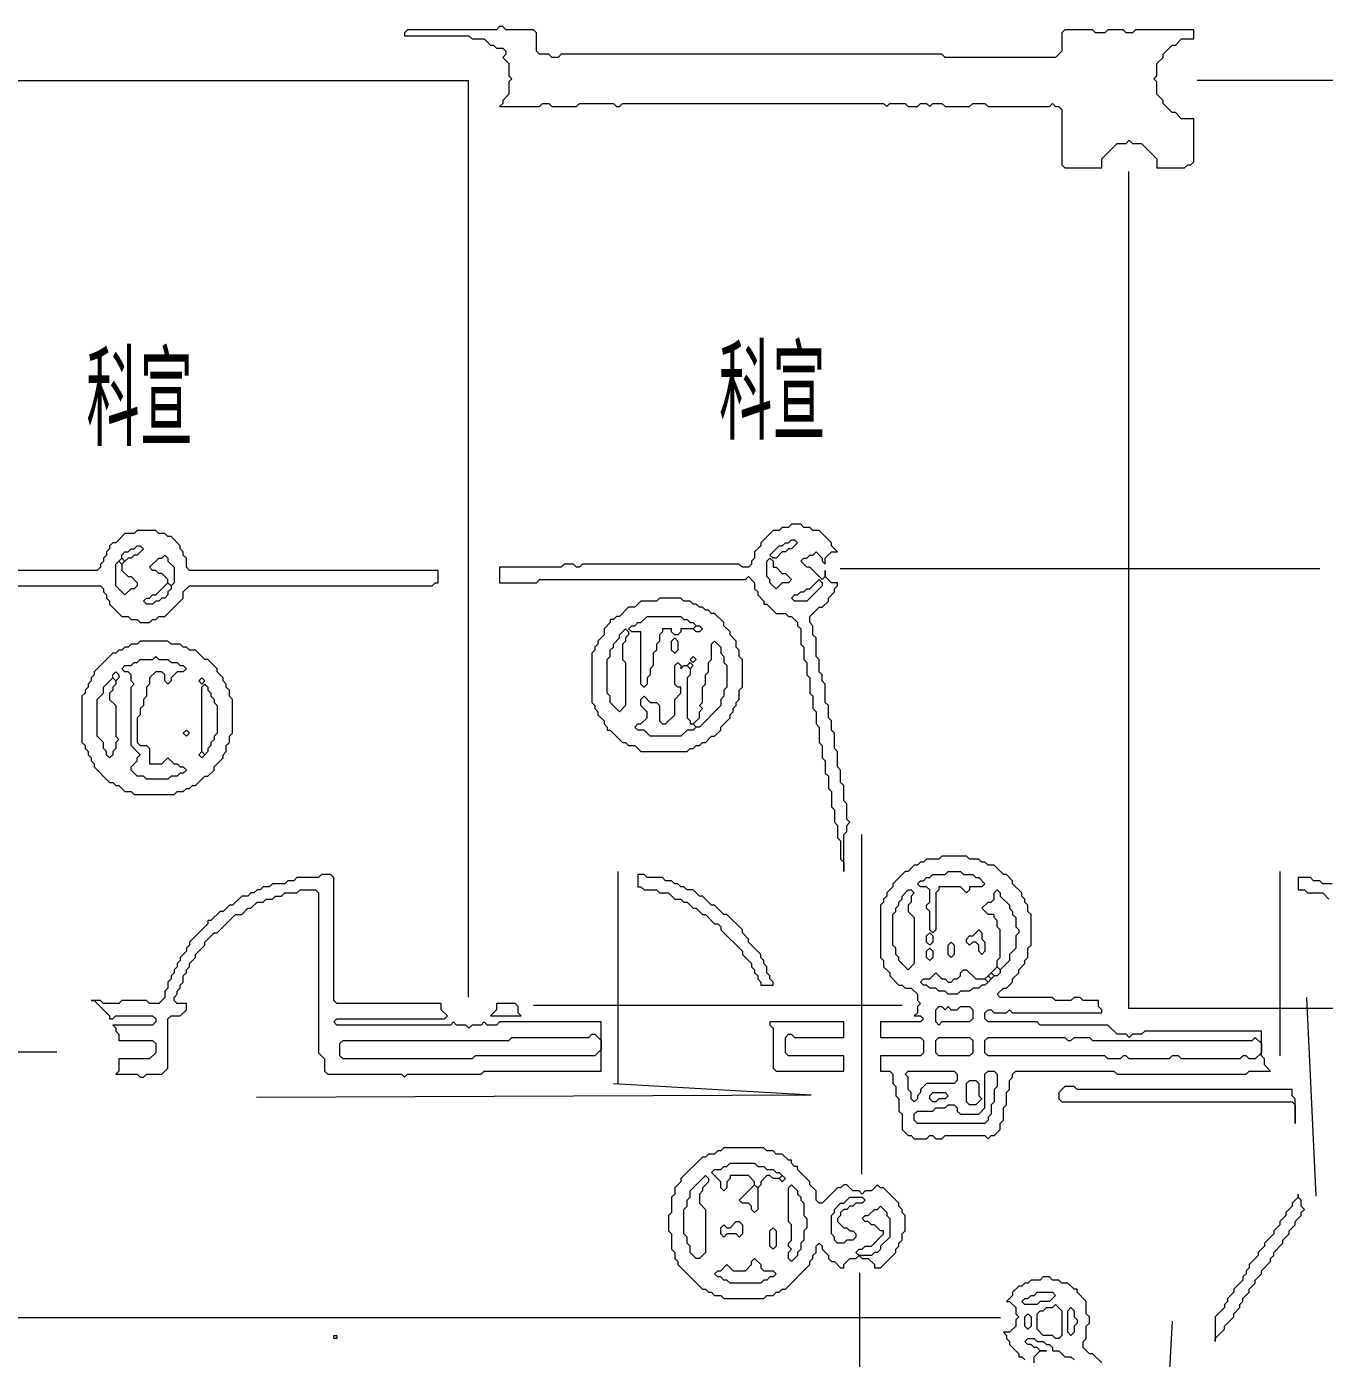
# Model space of a CAD drawing. Header units: millimetres. Extents: x 4 to 412, y 4 to 290.
# Drawn here: x 250.2 to 287.2, y 187.1 to 225.07 of the extents above; entities that cross this region are included whole.
import ezdxf

# ---------------------------------------------------------------- set-up
doc = ezdxf.new("R2010")
doc.units = ezdxf.units.MM
for name, color, linetype, lineweight in [('OCR_TEXT', 6, 'CONTINUOUS', 0), ('TRACE_STRAIGHT', 5, 'CONTINUOUS', 0), ('TRACE_TEXT_SYMBOL', 6, 'CONTINUOUS', 0)]:
    doc.layers.add(name, color=color, linetype=linetype, lineweight=lineweight)
doc.styles.add('wqy-unicode', font='wqy-unicode')

msp = doc.modelspace()

# ---------------------------------------------------------------- linework, layer by layer
at = {"layer": 'TRACE_STRAIGHT', "color": 5}
for p, q in [((246.25, 223.534), (262.789, 223.534)), ((262.789, 223.534), (262.789, 197.399)), ((283.577, 223.543), (300.301, 223.543)), ((281.617, 220.938), (281.617, 197.086)), ((273.397, 209.618), (287.069, 209.618)), ((273.998, 202.034), (273.998, 192.357)), ((267.058, 200.983), (267.058, 194.933)), ((285.93, 200.983), (285.93, 195.729)), ((264.65, 197.174), (275.159, 197.174)), ((281.617, 197.086), (291.188, 197.086)), ((286.689, 197.393), (286.952, 191.729)), ((221.344, 195.84), (251.064, 195.84)), ((266.927, 194.94), (272.569, 194.615)), ((256.756, 194.55), (272.569, 194.615)), ((273.944, 189.537), (273.944, 166.528)), ((244.707, 188.271), (277.963, 188.271)), ((281.728, 167.324), (282.867, 188.167))]:
    msp.add_line(p, q, dxfattribs=at)
at = {"layer": 'TRACE_TEXT_SYMBOL', "color": 6}
for points in [[(263.686, 225.066), (263.599, 224.978), (261.059, 224.978), (260.971, 224.891), (260.971, 224.803), (262.811, 224.803), (262.898, 224.716), (263.248, 224.716), (263.424, 224.541), (263.511, 224.541), (263.599, 224.453), (263.774, 224.453), (263.861, 224.365), (263.861, 224.278), (263.774, 224.19), (263.949, 224.015), (263.949, 223.665), (264.037, 223.577), (263.949, 223.49), (263.949, 223.139), (263.774, 222.964), (263.774, 222.877), (263.686, 222.789), (264.825, 222.789), (264.912, 222.877), (265.087, 222.877), (265.175, 222.789), (265.876, 222.789), (265.963, 222.877), (266.927, 222.877), (267.014, 222.789), (267.102, 222.789), (267.189, 222.877), (274.633, 222.877), (274.721, 222.789), (274.808, 222.877), (275.246, 222.877), (275.334, 222.789), (275.596, 222.789), (275.684, 222.877), (275.859, 222.877), (275.947, 222.789), (276.034, 222.877), (276.297, 222.877), (276.385, 222.789), (277.085, 222.789), (277.173, 222.877), (277.523, 222.877), (277.611, 222.789), (279.362, 222.789), (279.45, 222.877), (279.537, 222.789), (279.625, 222.789), (279.712, 222.701), (279.712, 221.125), (279.8, 221.038), (280.851, 221.038), (280.851, 221.3), (281.289, 221.738), (281.551, 221.738), (281.639, 221.826), (281.727, 221.738), (281.989, 221.738), (282.427, 221.3)], [(282.427, 221.3), (282.427, 221.038), (283.215, 221.038), (283.303, 221.125), (283.39, 221.125), (283.478, 221.213), (283.478, 222.439), (283.128, 222.439), (282.953, 222.614), (282.865, 222.614), (282.602, 222.877), (282.602, 222.964), (282.427, 223.139), (282.427, 223.49), (282.34, 223.577), (282.427, 223.665), (282.427, 224.015), (282.602, 224.19), (282.602, 224.278), (282.865, 224.541), (282.953, 224.541), (283.128, 224.716), (283.478, 224.716), (283.478, 224.978), (281.814, 224.978), (281.727, 224.891), (281.551, 224.891), (281.464, 224.978), (281.026, 224.978), (280.938, 224.891), (280.676, 224.891), (280.588, 224.978), (279.8, 224.978), (279.712, 224.891), (279.712, 224.365), (279.537, 224.19), (276.385, 224.19), (276.297, 224.278), (265.438, 224.278), (265.35, 224.19), (265.175, 224.19), (265.087, 224.278), (264.825, 224.278), (264.737, 224.365), (264.737, 224.891), (264.65, 224.978), (263.861, 224.978), (263.774, 225.066), (263.686, 225.066)], [(246.96, 209.127), (252.302, 209.127), (252.389, 209.04), (252.389, 208.952), (252.477, 208.865), (252.477, 208.777), (252.564, 208.69), (252.564, 208.602), (252.915, 208.252), (253.09, 208.252), (253.177, 208.164), (253.353, 208.164), (253.44, 208.077), (253.703, 208.077), (253.79, 208.164), (253.878, 208.164), (253.966, 208.252), (254.141, 208.252), (254.666, 208.777), (254.666, 208.952), (254.841, 209.127), (261.76, 209.127), (261.847, 209.215), (261.935, 209.215), (261.935, 209.565), (254.841, 209.565), (254.754, 209.653), (254.754, 209.916), (254.666, 210.003), (254.666, 210.091), (254.579, 210.178), (254.579, 210.266), (254.316, 210.529), (254.228, 210.529), (254.141, 210.616), (253.966, 210.616), (253.878, 210.704), (253.353, 210.704), (253.265, 210.616), (253.002, 210.616), (252.739, 210.354), (252.652, 210.354), (252.564, 210.266), (252.564, 210.178), (252.477, 210.091), (252.477, 210.003), (252.389, 209.916), (252.389, 209.828), (252.302, 209.74), (252.302, 209.653), (252.214, 209.565), (246.784, 209.565)], [(272.006, 210.879), (271.918, 210.791), (271.743, 210.791), (271.656, 210.704), (271.48, 210.704), (271.13, 210.354), (271.13, 210.266), (270.955, 210.091), (270.955, 209.916), (270.867, 209.828), (270.867, 209.74), (270.78, 209.653), (270.605, 209.653), (270.517, 209.74), (266.051, 209.74), (265.963, 209.653), (265.876, 209.653), (265.788, 209.74), (265.525, 209.74), (265.438, 209.653), (263.686, 209.653), (263.686, 209.215), (264.737, 209.215), (264.825, 209.303), (270.692, 209.303), (270.78, 209.39), (270.955, 209.215), (270.955, 209.04), (271.043, 208.952), (271.043, 208.865), (271.218, 208.69), (271.218, 208.602), (271.305, 208.602), (271.568, 208.339), (271.831, 208.339), (271.918, 208.252), (272.006, 208.252), (272.181, 208.077), (272.181, 207.989), (272.269, 207.901), (272.269, 207.464), (272.356, 207.376), (272.356, 207.026), (272.444, 206.938), (272.444, 206.588), (272.531, 206.5), (272.531, 206.062), (272.619, 205.975), (272.619, 205.624), (272.706, 205.537), (272.706, 205.187), (272.794, 205.099), (272.794, 204.661), (272.882, 204.574), (272.882, 204.223), (272.969, 204.136), (272.969, 203.785), (273.057, 203.698), (273.057, 203.348), (273.144, 203.26), (273.144, 202.822), (273.232, 202.735), (273.232, 202.384), (273.319, 202.297)], [(273.144, 210.266), (273.144, 210.354), (272.794, 210.704), (272.619, 210.704), (272.531, 210.791), (272.356, 210.791), (272.269, 210.879), (272.006, 210.879)], [(273.319, 202.297), (273.319, 201.946), (273.407, 201.859), (273.407, 201.333), (273.495, 201.246), (273.495, 200.983), (273.495, 202.034), (273.582, 202.122), (273.582, 202.297), (273.67, 202.384), (273.582, 202.472), (273.582, 202.91), (273.495, 202.997), (273.495, 203.435), (273.407, 203.523), (273.407, 203.873), (273.319, 203.961), (273.319, 204.398), (273.232, 204.486), (273.232, 204.924), (273.144, 205.011), (273.144, 205.274), (273.057, 205.362), (273.057, 205.712), (272.969, 205.8), (272.969, 206.325), (272.882, 206.413), (272.882, 206.588), (272.794, 206.675), (272.794, 207.026), (272.706, 207.113), (272.706, 207.639), (272.619, 207.726), (272.619, 207.989), (272.531, 208.077), (272.531, 208.252), (272.794, 208.514), (272.882, 208.514), (273.057, 208.69), (273.057, 208.777), (273.232, 208.952), (273.232, 209.04), (273.319, 209.127), (273.319, 209.215), (273.144, 209.215), (272.969, 209.39), (272.969, 209.565), (272.969, 209.39), (272.882, 209.303), (272.531, 209.653), (272.444, 209.653), (272.269, 209.828), (272.356, 209.916), (272.444, 209.916), (272.531, 210.003), (272.619, 210.003), (272.706, 210.091), (272.882, 209.916), (272.882, 209.828), (272.969, 209.74), (272.969, 209.916), (273.144, 210.091), (273.319, 210.091), (273.144, 210.266)], [(268.24, 208.777), (268.153, 208.69), (267.715, 208.69), (267.54, 208.514), (267.364, 208.514), (267.102, 208.252), (267.014, 208.252), (266.927, 208.164), (266.839, 208.164), (266.839, 208.077), (266.664, 207.901), (266.664, 207.726), (266.489, 207.551), (266.489, 207.464), (266.401, 207.376), (266.401, 207.288), (266.314, 207.201), (266.314, 205.8), (266.401, 205.712), (266.401, 205.624), (266.489, 205.537), (266.489, 205.449), (266.664, 205.274), (266.664, 205.187), (266.751, 205.099), (266.751, 205.011), (266.839, 205.011), (267.189, 204.661), (267.277, 204.661), (267.364, 204.574), (267.54, 204.574), (267.715, 204.398), (269.028, 204.398), (269.116, 204.486), (269.203, 204.486), (269.291, 204.574), (269.379, 204.574), (269.466, 204.661), (269.554, 204.661), (269.729, 204.836), (269.816, 204.836), (269.992, 205.011), (269.992, 205.099), (270.254, 205.362), (270.254, 205.449), (270.342, 205.537), (270.342, 205.624), (270.429, 205.712), (270.429, 205.8), (270.517, 205.887), (270.517, 206.15), (270.605, 206.238), (270.605, 207.026), (270.517, 207.113), (270.517, 207.288), (270.429, 207.376), (270.429, 207.551), (270.254, 207.726), (270.254, 207.814), (270.079, 207.989), (270.079, 208.077), (269.816, 208.339), (269.729, 208.339), (269.641, 208.427)], [(269.641, 208.427), (269.554, 208.427), (269.466, 208.514), (269.379, 208.514), (269.291, 208.602), (269.203, 208.602), (269.116, 208.69), (268.941, 208.69), (268.853, 208.777), (268.24, 208.777)], [(253.44, 207.551), (253.353, 207.464), (253.177, 207.464), (253.09, 207.376), (253.002, 207.376), (252.915, 207.288), (252.827, 207.288), (252.739, 207.201), (252.652, 207.201), (252.126, 206.675), (252.126, 206.588), (252.039, 206.5), (252.039, 206.413), (251.951, 206.325), (251.951, 206.238), (251.864, 206.15), (251.864, 206.062), (251.776, 205.975), (251.776, 204.661), (251.864, 204.574), (251.864, 204.486), (251.951, 204.398), (251.951, 204.311), (252.039, 204.223), (252.039, 204.136), (252.126, 204.048), (252.126, 203.961), (252.564, 203.523), (252.652, 203.523), (252.739, 203.435), (252.827, 203.435), (253.002, 203.26), (253.177, 203.26), (253.265, 203.172), (254.403, 203.172), (254.491, 203.26), (254.666, 203.26), (254.754, 203.348), (254.841, 203.348), (254.929, 203.435), (255.016, 203.435), (255.279, 203.698), (255.367, 203.698), (255.542, 203.873), (255.542, 203.961), (255.805, 204.223), (255.805, 204.311), (255.892, 204.398), (255.892, 204.574), (255.98, 204.661), (255.98, 204.836), (256.067, 204.924), (256.067, 205.887), (255.98, 205.975), (255.98, 206.15), (255.892, 206.238), (255.892, 206.325), (255.805, 206.413), (255.805, 206.5), (255.629, 206.675), (255.629, 206.763), (255.367, 207.026), (255.279, 207.026), (255.016, 207.288)], [(255.016, 207.288), (254.841, 207.288), (254.754, 207.376), (254.666, 207.376), (254.579, 207.464), (254.316, 207.464), (254.228, 207.551), (253.44, 207.551)], [(253.79, 207.026), (253.878, 207.113), (253.966, 207.026), (254.228, 207.026), (254.316, 206.938), (254.491, 206.938), (254.579, 206.851), (254.666, 206.851), (254.754, 206.763), (254.666, 206.675), (254.491, 206.675), (254.316, 206.5), (254.316, 206.413), (254.228, 206.325), (254.141, 206.413), (254.141, 206.588), (254.053, 206.675), (253.878, 206.675), (253.703, 206.5), (253.703, 206.325), (253.615, 206.238), (253.615, 205.975), (253.528, 205.887), (253.528, 205.712), (253.44, 205.624), (253.44, 205.449), (253.353, 205.362), (253.353, 204.661), (253.44, 204.574), (253.615, 204.574), (253.703, 204.486), (253.703, 204.048), (254.053, 204.048), (254.228, 204.223), (254.403, 204.048), (254.491, 204.048), (254.579, 203.961), (254.666, 203.961), (254.754, 203.873), (254.666, 203.785), (254.579, 203.785), (254.491, 203.698), (254.316, 203.698), (254.228, 203.61), (253.615, 203.61), (253.528, 203.698), (253.353, 203.698), (253.177, 203.873), (253.177, 203.961), (253.353, 204.136), (253.353, 204.223), (253.44, 204.311), (253.177, 204.574), (253.177, 206.238), (253.265, 206.325), (253.177, 206.413), (253.177, 206.588), (253.09, 206.675), (253.002, 206.675), (252.915, 206.763), (253.002, 206.851), (253.177, 206.851), (253.265, 206.938), (253.353, 206.938)], [(253.353, 206.938), (253.44, 207.026), (253.79, 207.026)], [(276.297, 201.421), (276.209, 201.333), (275.859, 201.333), (275.772, 201.246), (275.684, 201.246), (275.596, 201.158), (275.509, 201.158), (275.334, 200.983), (275.246, 200.983), (274.896, 200.633), (274.896, 200.545), (274.721, 200.37), (274.721, 200.282), (274.633, 200.195), (274.633, 200.107), (274.545, 200.02), (274.545, 198.531), (274.633, 198.443), (274.633, 198.268), (274.808, 198.093), (274.808, 198.006), (275.071, 197.743), (275.159, 197.743), (275.246, 197.655), (275.421, 197.655), (275.596, 197.48), (275.596, 197.305), (275.684, 197.217), (275.596, 197.13), (275.596, 196.955), (275.509, 196.867), (275.684, 196.867), (275.772, 196.779), (275.684, 196.692), (274.545, 196.692), (274.545, 196.254), (275.684, 196.254), (275.772, 196.166), (275.772, 195.816), (275.684, 195.729), (274.545, 195.729), (274.545, 195.291), (274.808, 195.291), (274.896, 195.203), (274.896, 194.94), (274.983, 194.853), (274.983, 194.59), (275.071, 194.503), (275.071, 194.152), (275.159, 194.065), (275.159, 193.627), (275.334, 193.452), (275.421, 193.452), (275.509, 193.364), (275.859, 193.364), (275.947, 193.452), (276.034, 193.452), (276.122, 193.364), (276.297, 193.364), (276.385, 193.452), (277.523, 193.452), (277.611, 193.364), (277.698, 193.452), (277.786, 193.452)], [(278.749, 199.845), (278.749, 200.02), (278.661, 200.107), (278.661, 200.195), (278.574, 200.282), (278.574, 200.37), (278.311, 200.633), (278.311, 200.72), (278.136, 200.895), (278.048, 200.895), (277.786, 201.158), (277.611, 201.158), (277.523, 201.246), (277.435, 201.246), (277.348, 201.333), (277.085, 201.333), (276.998, 201.421), (276.297, 201.421)], [(258.607, 200.895), (258.519, 200.808), (257.906, 200.808), (257.819, 200.72), (257.644, 200.72), (257.556, 200.633), (257.206, 200.633), (257.118, 200.545), (256.943, 200.545), (256.855, 200.458), (256.768, 200.458), (256.68, 200.37), (256.593, 200.37), (256.505, 200.282), (256.33, 200.282), (256.067, 200.02), (255.98, 200.02), (255.805, 199.845), (255.717, 199.845), (255.454, 199.582), (255.367, 199.582), (255.367, 199.494), (254.841, 198.969), (254.841, 198.881), (254.754, 198.794), (254.754, 198.706), (254.579, 198.531), (254.579, 198.443), (254.491, 198.356), (254.491, 198.268), (254.403, 198.181), (254.403, 198.093), (254.316, 198.006), (254.316, 197.918), (254.228, 197.83), (254.228, 197.655), (254.141, 197.568), (254.141, 197.393), (253.966, 197.217), (253.703, 197.217), (253.615, 197.305), (252.915, 197.305), (252.827, 197.217), (252.389, 197.217), (252.302, 197.305), (252.039, 197.305), (252.126, 197.305), (252.564, 196.867), (252.564, 196.779), (252.652, 196.779), (252.739, 196.867), (253.79, 196.867), (253.878, 196.779), (253.878, 196.692), (253.79, 196.604), (252.652, 196.604), (252.739, 196.517), (252.739, 196.429), (252.827, 196.342), (252.827, 196.166), (253.79, 196.166), (253.878, 196.079), (253.878, 195.816), (253.703, 195.641)], [(263.248, 196.692), (263.161, 196.604), (262.898, 196.604), (262.811, 196.517), (262.723, 196.604), (262.46, 196.604), (262.373, 196.692), (262.285, 196.604), (259.045, 196.604), (258.957, 196.692), (259.045, 196.779), (262.11, 196.779), (262.198, 196.867), (262.022, 197.042), (262.022, 197.217), (259.045, 197.217), (258.957, 197.305), (258.957, 200.808), (258.87, 200.895), (258.607, 200.895)], [(253.703, 195.641), (252.827, 195.641), (252.827, 195.291), (252.739, 195.203), (253.353, 195.203), (253.44, 195.116), (253.528, 195.116), (253.615, 195.203), (254.053, 195.203), (254.228, 195.378), (254.228, 196.779), (254.316, 196.867), (254.579, 196.867), (254.754, 197.042), (254.754, 197.217), (254.491, 197.217), (254.403, 197.305), (254.403, 197.393), (254.491, 197.48), (254.491, 197.568), (254.579, 197.655), (254.579, 197.743), (254.666, 197.83), (254.666, 198.006), (254.754, 198.093), (254.754, 198.181), (254.841, 198.268), (254.841, 198.356), (255.016, 198.531), (255.016, 198.619), (255.279, 198.881), (255.279, 198.969), (255.542, 199.232), (255.629, 199.232), (256.155, 199.757), (256.33, 199.757), (256.505, 199.932), (256.593, 199.932), (256.768, 200.107), (256.943, 200.107), (257.031, 200.195), (257.206, 200.195), (257.293, 200.282), (257.468, 200.282), (257.556, 200.37), (257.906, 200.37), (257.994, 200.458), (258.432, 200.458), (258.519, 200.37), (258.519, 195.816), (258.695, 195.641), (258.695, 195.291), (258.782, 195.203), (260.884, 195.203), (260.971, 195.116), (261.059, 195.203), (263.161, 195.203), (263.248, 195.291), (266.576, 195.291), (266.576, 196.692), (263.686, 196.692), (263.599, 196.604), (263.336, 196.604), (263.248, 196.692)], [(286.456, 200.808), (286.456, 200.458), (286.631, 200.458), (286.718, 200.37), (287.156, 200.37), (287.331, 200.195)], [(287.069, 200.72), (286.893, 200.72), (286.806, 200.808), (286.456, 200.808)], [(287.419, 200.633), (287.156, 200.633), (287.069, 200.72)], [(277.786, 193.452), (277.961, 193.627), (277.961, 193.802), (278.048, 193.89), (278.048, 194.24), (278.136, 194.327), (278.136, 194.678), (278.224, 194.765), (278.224, 195.028), (278.311, 195.116), (278.311, 195.203), (278.399, 195.291), (281.201, 195.291), (281.289, 195.203), (284.967, 195.203), (285.054, 195.291), (285.667, 195.291), (285.492, 195.466), (285.492, 195.641), (285.405, 195.729), (285.405, 196.429), (282.077, 196.429), (281.989, 196.342), (281.727, 196.342), (281.639, 196.254), (281.551, 196.342), (281.289, 196.342), (281.026, 196.604), (279.099, 196.604), (279.012, 196.692), (277.611, 196.692), (277.523, 196.779), (277.523, 196.955), (277.611, 197.042), (277.698, 197.042), (277.786, 196.955), (278.136, 196.955), (278.224, 197.042), (278.311, 196.955), (280.851, 196.955), (280.851, 197.042), (280.763, 197.13), (280.763, 197.305), (280.325, 197.305), (280.238, 197.393), (280.063, 197.393), (279.975, 197.305), (279.537, 197.305), (279.45, 197.393), (277.961, 197.393), (277.873, 197.48), (278.048, 197.655), (278.136, 197.655), (278.311, 197.83), (278.311, 197.918), (278.486, 198.093), (278.486, 198.181), (278.661, 198.356), (278.661, 198.443), (278.749, 198.531), (278.749, 198.794), (278.837, 198.881), (278.837, 199.757), (278.749, 199.845)], [(270.079, 193.101), (269.992, 193.014), (269.904, 193.014), (269.816, 192.926), (269.641, 192.926), (269.554, 192.839), (269.466, 192.839), (268.853, 192.226), (268.853, 192.138), (268.678, 191.963), (268.678, 191.788), (268.59, 191.7), (268.59, 191.262), (268.503, 191.175), (268.503, 190.737), (268.59, 190.649), (268.59, 190.211), (268.678, 190.124), (268.678, 189.949), (268.766, 189.861), (268.766, 189.774), (269.466, 189.073), (269.554, 189.073), (269.641, 188.985), (269.729, 188.985), (269.816, 188.898), (269.992, 188.898), (270.079, 188.81), (271.218, 188.81), (271.305, 188.898), (271.48, 188.898), (271.568, 188.985), (271.656, 188.985), (271.743, 189.073), (271.831, 189.073), (272.531, 189.774), (272.531, 189.861), (272.619, 189.949), (272.619, 190.036), (272.706, 190.124), (272.706, 190.299), (272.794, 190.387), (272.882, 190.299), (272.882, 190.211), (273.057, 190.036), (273.057, 189.949), (273.144, 189.861), (273.232, 189.861), (273.407, 189.686), (273.495, 189.686), (273.495, 189.774), (273.67, 189.949), (273.845, 189.949), (273.932, 190.036), (274.02, 189.949), (274.195, 189.949), (274.37, 189.774), (274.37, 189.686), (274.545, 189.686), (274.983, 190.124), (274.983, 190.211), (275.071, 190.299), (275.071, 190.387), (275.159, 190.474)], [(275.159, 190.474), (275.159, 190.649), (275.246, 190.737), (275.246, 191.175), (275.159, 191.262), (275.159, 191.35), (275.071, 191.437), (275.071, 191.525), (274.633, 191.963), (274.545, 191.963), (274.458, 192.05), (274.283, 191.875), (274.108, 191.875), (274.02, 191.788), (273.932, 191.875), (273.757, 191.875), (273.582, 192.05), (273.495, 192.05), (273.407, 191.963), (273.319, 191.963), (272.882, 191.525), (272.794, 191.525), (272.706, 191.613), (272.706, 191.875), (272.531, 192.05), (272.531, 192.138), (272.181, 192.488), (272.181, 192.576), (272.093, 192.576), (272.006, 192.664), (272.006, 192.751), (271.918, 192.751), (271.743, 192.926), (271.568, 192.926), (271.48, 193.014), (271.305, 193.014), (271.218, 193.101), (270.079, 193.101)], [(279.187, 189.423), (279.099, 189.336), (278.837, 189.336), (278.749, 189.248), (278.661, 189.248), (278.574, 189.161), (278.486, 189.161), (278.311, 188.985), (278.311, 188.898), (278.136, 188.723), (278.224, 188.723), (278.399, 188.548), (278.399, 188.372), (278.486, 188.285), (278.399, 188.197), (278.399, 188.022), (278.224, 187.847), (278.048, 187.847), (278.136, 187.759), (278.136, 187.672), (278.224, 187.584), (278.224, 187.497), (278.486, 187.234), (278.486, 187.146), (278.574, 187.146), (278.661, 187.059)], [(280.851, 186.971), (280.588, 187.234), (280.501, 187.234), (280.325, 187.409), (280.325, 187.584), (280.413, 187.672), (280.413, 188.022), (280.501, 188.11), (280.501, 188.285), (280.413, 188.372), (280.413, 188.723), (280.15, 188.985), (280.15, 189.073), (280.063, 189.073), (279.888, 189.248), (279.712, 189.248), (279.625, 189.336), (279.45, 189.336), (279.362, 189.423), (279.187, 189.423)], [(278.924, 186.971), (278.924, 187.146), (279.099, 187.321), (279.275, 187.321), (279.099, 187.321), (279.012, 187.409), (278.924, 187.409), (278.837, 187.497), (278.749, 187.497), (278.661, 187.584), (278.749, 187.672), (278.924, 187.672), (279.012, 187.584), (279.187, 187.584), (279.275, 187.497), (279.362, 187.497), (279.45, 187.409), (279.45, 187.321), (279.625, 187.321), (279.8, 187.146), (279.975, 187.146), (280.063, 187.059)]]:
    msp.add_lwpolyline(points, dxfattribs=at)
for points in [[(271.918, 210.354), (272.006, 210.441), (272.093, 210.441), (272.181, 210.354), (272.006, 210.178), (271.918, 210.178), (271.831, 210.091), (271.743, 210.091), (271.568, 209.916), (271.48, 209.916), (271.393, 210.003), (271.656, 210.266), (271.743, 210.266), (271.831, 210.354)], [(253.265, 210.178), (253.353, 210.266), (253.44, 210.266), (253.528, 210.178), (253.353, 210.003), (253.265, 210.003), (253.177, 209.916), (253.09, 209.916), (253.002, 209.828), (252.915, 209.916), (252.915, 210.003), (253.002, 210.091), (253.09, 210.091), (253.177, 210.178)], [(254.053, 209.916), (254.141, 210.003), (254.228, 209.916), (254.228, 209.828), (254.403, 209.653), (254.403, 209.215), (254.316, 209.127), (254.228, 209.215), (254.228, 209.303), (254.053, 209.478), (253.966, 209.478), (253.878, 209.565), (253.79, 209.565), (253.703, 209.653), (253.966, 209.916)], [(252.739, 209.74), (252.827, 209.828), (252.915, 209.74), (252.915, 209.565), (253.09, 209.39), (253.177, 209.39), (253.353, 209.215), (253.353, 209.127), (253.265, 209.04), (253.177, 209.04), (253.002, 208.865), (252.739, 209.127)], [(252.827, 209.828), (252.915, 209.916), (253.002, 209.828), (252.915, 209.74)], [(271.305, 209.828), (271.393, 209.916), (271.48, 209.828), (271.48, 209.653), (271.568, 209.653), (271.743, 209.478), (271.831, 209.478), (272.006, 209.303), (271.918, 209.215), (271.743, 209.215), (271.568, 209.04), (271.393, 209.215), (271.393, 209.303), (271.305, 209.39)], [(254.228, 209.215), (254.316, 209.127), (254.316, 209.04), (254.228, 208.952), (254.228, 208.865), (254.141, 208.777), (254.053, 208.777), (253.966, 208.69), (253.878, 208.69), (253.79, 208.602), (253.615, 208.602), (253.528, 208.69), (253.615, 208.777), (253.703, 208.777), (253.79, 208.865), (253.878, 208.865)], [(272.794, 209.303), (272.882, 209.215), (272.882, 209.127), (272.444, 208.69), (272.093, 208.69), (272.006, 208.777), (272.093, 208.865), (272.181, 208.865), (272.269, 208.952), (272.356, 208.952), (272.444, 209.04), (272.531, 209.04)], [(267.89, 208.252), (268.853, 208.252), (268.941, 208.164), (269.028, 208.164), (269.116, 208.077), (269.203, 208.077), (269.291, 207.989), (269.203, 207.901), (268.853, 207.901), (268.853, 207.814), (268.766, 207.726), (268.678, 207.726), (268.59, 207.814), (268.59, 207.901), (268.328, 207.901), (268.328, 207.814), (268.24, 207.726), (268.24, 207.551), (268.153, 207.464), (268.153, 207.288), (268.065, 207.201), (268.065, 206.851), (267.977, 206.763), (267.977, 206.588), (267.89, 206.5), (267.89, 206.325), (267.802, 206.238), (267.715, 206.325), (267.715, 207.814), (267.452, 207.814), (267.364, 207.901), (267.452, 207.989), (267.54, 207.989), (267.627, 208.077), (267.715, 208.077)], [(267.277, 207.901), (267.364, 207.814), (267.364, 207.726), (267.277, 207.639), (267.277, 207.551), (267.189, 207.464), (267.189, 207.026), (267.277, 206.938), (267.277, 205.712), (267.102, 205.537), (266.839, 205.8), (266.839, 205.975), (266.751, 206.062), (266.751, 207.026), (266.839, 207.113), (266.839, 207.288), (266.927, 207.376), (266.927, 207.464), (267.102, 207.639), (267.102, 207.726)], [(269.203, 207.901), (269.291, 207.989), (269.379, 207.989), (269.466, 207.901), (269.379, 207.814), (269.291, 207.814)], [(268.59, 207.551), (268.678, 207.639), (268.766, 207.551), (268.766, 207.288), (268.678, 207.201), (268.59, 207.288)], [(269.729, 207.464), (269.816, 207.551), (269.992, 207.376), (269.992, 207.201), (270.079, 207.113), (270.079, 206.938), (270.167, 206.851), (270.167, 206.238), (270.079, 206.15), (270.079, 205.975), (269.992, 205.887), (269.992, 205.712), (269.379, 205.099), (269.291, 205.099), (269.203, 205.187), (269.379, 205.362), (269.379, 205.537), (269.466, 205.624), (269.379, 205.712), (269.466, 205.8), (269.466, 206.238), (269.554, 206.325), (269.554, 206.588), (269.641, 206.675), (269.641, 206.938), (269.729, 207.026)], [(268.678, 206.851), (268.766, 206.938), (268.853, 206.851), (268.853, 206.763), (268.941, 206.851), (269.028, 206.851), (269.116, 206.763), (269.116, 206.588), (269.028, 206.5), (269.028, 205.362), (269.116, 205.274), (269.116, 205.187), (269.203, 205.187), (269.291, 205.099), (269.203, 205.011), (269.028, 205.011), (268.853, 204.836), (267.977, 204.836), (267.802, 205.011), (267.627, 205.011), (267.54, 205.099), (267.627, 205.187), (267.715, 205.187), (267.89, 205.362), (267.89, 205.537), (267.715, 205.712), (267.715, 205.887), (267.802, 205.975), (267.977, 205.8), (268.153, 205.8), (268.24, 205.712), (268.24, 205.274), (268.328, 205.187), (268.415, 205.187), (268.678, 205.449), (268.678, 205.887), (268.853, 206.062), (268.853, 206.238), (268.766, 206.238), (268.678, 206.325)], [(269.028, 206.851), (269.116, 206.938), (269.203, 206.851), (269.116, 206.763)], [(269.116, 207.026), (269.203, 207.113), (269.291, 207.026), (269.203, 206.938)], [(252.652, 206.588), (252.739, 206.675), (252.827, 206.588), (252.827, 206.5), (252.739, 206.413), (252.652, 206.5)], [(252.652, 206.5), (252.739, 206.413), (252.739, 206.325), (252.652, 206.238), (252.652, 206.15), (252.564, 206.062), (252.564, 205.887), (252.739, 205.712), (252.739, 204.836), (252.827, 204.749), (252.739, 204.661), (252.739, 204.486), (252.652, 204.398), (252.652, 204.311), (252.564, 204.223), (252.477, 204.311), (252.477, 204.398), (252.389, 204.486), (252.389, 204.661), (252.214, 204.836), (252.214, 205.887), (252.389, 206.062), (252.389, 206.238)], [(255.104, 206.413), (255.192, 206.5), (255.279, 206.413), (255.192, 206.325)], [(255.192, 206.238), (255.279, 206.325), (255.367, 206.238), (255.367, 206.15), (255.454, 206.062), (255.454, 205.975), (255.542, 205.887), (255.542, 205.8), (255.629, 205.712), (255.629, 204.924), (255.542, 204.836), (255.542, 204.749), (255.454, 204.661), (255.454, 204.574), (255.367, 204.486), (255.367, 204.398), (255.279, 204.311), (255.192, 204.398)], [(254.666, 204.924), (254.754, 205.011), (254.841, 204.924), (254.754, 204.836)], [(255.104, 204.311), (255.192, 204.398), (255.279, 204.311), (255.192, 204.223)], [(267.627, 200.895), (267.627, 200.545), (267.715, 200.545), (267.802, 200.458), (268.153, 200.458), (268.24, 200.37), (268.503, 200.37), (268.678, 200.195), (268.853, 200.195), (268.941, 200.107), (269.028, 200.107), (269.203, 199.932), (269.291, 199.932), (269.466, 199.757), (269.554, 199.757), (269.816, 199.494), (269.904, 199.494), (269.992, 199.407), (269.992, 199.319), (270.605, 198.706), (270.605, 198.619), (270.867, 198.356), (270.867, 198.268), (270.955, 198.181), (270.955, 198.093), (271.043, 198.006), (271.043, 197.918), (271.13, 197.83), (271.13, 197.743), (271.48, 197.743), (271.48, 197.83), (271.393, 197.918), (271.393, 198.006), (271.305, 198.093), (271.305, 198.268), (271.218, 198.356), (271.218, 198.443), (271.13, 198.531), (271.13, 198.619), (270.78, 198.969), (270.78, 199.056), (270.605, 199.232), (270.605, 199.319), (270.167, 199.757), (270.079, 199.757), (269.816, 200.02), (269.729, 200.02), (269.466, 200.282), (269.379, 200.282), (269.203, 200.458), (269.028, 200.458), (268.941, 200.545), (268.853, 200.545), (268.766, 200.633), (268.678, 200.633), (268.59, 200.72), (268.415, 200.72), (268.328, 200.808), (267.89, 200.808), (267.802, 200.895)], [(276.385, 200.895), (276.472, 200.983), (276.822, 200.983), (276.91, 200.895), (277.173, 200.895), (277.26, 200.808), (277.348, 200.808), (277.523, 200.633), (277.435, 200.545), (277.085, 200.545), (277.085, 200.458), (276.998, 200.37), (276.822, 200.545), (276.209, 200.545), (276.209, 200.458), (276.122, 200.37), (276.122, 199.319), (276.034, 199.232), (275.947, 199.319), (275.947, 199.845), (275.859, 199.932), (275.859, 200.02), (275.947, 200.107), (275.947, 200.458), (275.859, 200.545), (275.684, 200.545), (275.596, 200.633), (275.684, 200.72), (275.772, 200.72), (275.859, 200.808), (275.947, 200.808), (276.034, 200.895)], [(275.334, 200.458), (275.421, 200.458), (275.509, 200.37), (275.421, 200.282), (275.421, 200.107), (275.334, 200.02), (275.334, 199.845), (275.509, 199.669), (275.509, 198.356), (275.334, 198.181), (275.071, 198.443), (275.071, 198.531), (274.983, 198.619), (274.983, 198.794), (274.896, 198.881), (274.896, 199.757), (274.983, 199.845), (274.983, 199.932), (275.071, 200.02), (275.071, 200.107), (275.159, 200.195), (275.159, 200.282)], [(277.786, 200.37), (277.873, 200.458), (277.961, 200.37), (277.961, 200.282), (278.224, 200.02), (278.224, 199.932), (278.311, 199.845), (278.311, 199.757), (278.399, 199.669), (278.399, 199.407), (278.486, 199.319), (278.486, 199.232), (278.399, 199.144), (278.399, 198.794), (278.224, 198.619), (278.224, 198.443), (277.961, 198.181), (277.873, 198.268), (277.873, 198.443), (277.961, 198.531), (277.961, 199.319), (277.873, 199.407), (277.873, 199.582), (277.786, 199.669), (277.786, 199.757), (277.611, 199.757), (277.435, 199.932), (277.611, 200.107), (277.698, 200.107), (277.786, 200.195)], [(277.348, 199.319), (277.435, 199.232), (277.435, 199.056), (277.523, 198.969), (277.523, 198.706), (277.435, 198.619), (277.348, 198.706), (277.348, 198.881), (277.26, 198.969), (277.173, 198.969), (277.085, 198.881), (276.998, 198.969), (276.998, 199.056), (277.085, 199.144), (277.173, 199.144)], [(275.859, 199.144), (275.947, 199.232), (276.034, 199.144), (276.034, 198.969), (275.947, 198.881), (275.859, 198.969)], [(276.472, 198.881), (276.56, 198.969), (276.647, 198.881), (276.647, 198.619), (276.56, 198.531), (276.472, 198.619)], [(275.859, 198.706), (275.947, 198.794), (276.034, 198.706), (276.034, 198.531), (275.947, 198.443), (275.859, 198.531)], [(276.822, 198.093), (276.91, 198.181), (276.998, 198.181), (277.26, 197.918), (277.523, 197.918), (277.611, 197.83), (277.523, 197.743), (277.435, 197.743), (277.348, 197.655), (277.173, 197.655), (277.085, 197.568), (276.822, 197.568), (276.735, 197.48), (276.472, 197.48), (276.385, 197.568), (276.209, 197.568), (276.122, 197.655), (275.947, 197.655), (275.859, 197.743), (275.772, 197.743), (275.684, 197.83), (275.772, 197.918), (275.947, 197.918), (276.122, 198.093), (276.297, 197.918), (276.385, 197.918), (276.472, 197.83), (276.56, 197.83), (276.647, 197.918), (276.735, 197.918), (276.822, 198.006)], [(277.873, 198.268), (277.961, 198.181), (277.961, 198.093), (277.873, 198.006), (277.786, 198.006), (277.698, 198.093)], [(277.523, 197.918), (277.611, 198.006), (277.698, 197.918), (277.611, 197.83)], [(277.611, 198.006), (277.698, 198.093), (277.786, 198.006), (277.698, 197.918)], [(263.599, 197.217), (263.599, 197.042), (263.424, 196.867), (264.299, 196.867), (264.212, 196.955), (264.212, 197.13), (264.124, 197.217)], [(276.122, 197.042), (276.209, 197.13), (276.297, 197.13), (276.385, 197.042), (276.472, 197.13), (276.56, 197.042), (276.735, 197.042), (276.822, 197.13), (277.085, 197.13), (277.173, 197.042), (277.173, 196.779), (277.085, 196.692), (276.297, 196.692), (276.209, 196.604), (276.122, 196.692)], [(271.393, 196.692), (271.393, 196.604), (271.48, 196.517), (271.48, 195.378), (271.568, 195.291), (273.495, 195.291), (273.495, 195.729), (271.918, 195.729), (271.831, 195.816), (271.831, 196.254), (271.918, 196.342), (272.006, 196.342), (272.093, 196.254), (273.495, 196.254), (273.495, 196.692)], [(266.226, 196.254), (266.314, 196.342), (266.401, 196.342), (266.576, 196.166), (266.576, 195.904), (266.401, 195.729), (262.986, 195.729), (262.898, 195.641), (259.22, 195.641), (259.132, 195.729), (259.132, 196.079), (259.22, 196.166), (263.949, 196.166), (264.037, 196.254)], [(276.122, 196.166), (276.209, 196.254), (277.085, 196.254), (277.173, 196.166), (277.173, 195.816), (277.085, 195.729), (276.209, 195.729), (276.122, 195.816)], [(277.523, 196.166), (277.611, 196.254), (279.8, 196.254), (279.888, 196.166), (279.975, 196.166), (280.063, 196.254), (280.501, 196.254), (280.588, 196.166), (285.142, 196.166), (285.23, 196.254), (285.405, 196.079), (285.405, 195.816), (285.23, 195.641), (285.054, 195.641), (284.967, 195.729), (284.879, 195.729), (284.792, 195.641), (283.128, 195.641), (283.04, 195.729), (282.865, 195.729), (282.777, 195.641), (281.639, 195.641), (281.551, 195.729), (281.464, 195.729), (281.376, 195.641), (281.026, 195.641), (280.938, 195.729), (277.611, 195.729), (277.523, 195.816)], [(275.246, 195.203), (275.334, 195.291), (276.647, 195.291), (276.735, 195.203), (276.735, 195.028), (276.647, 194.94), (275.859, 194.94), (275.684, 194.765), (275.684, 194.678), (275.596, 194.59), (275.596, 194.503), (275.509, 194.415), (275.421, 194.503), (275.421, 194.678), (275.334, 194.765), (275.334, 195.116)], [(277.523, 195.203), (277.611, 195.291), (277.786, 195.291), (277.873, 195.203), (277.873, 194.853), (277.786, 194.765), (277.786, 194.415), (277.698, 194.327), (277.698, 194.065), (277.611, 193.977), (277.611, 193.89), (277.523, 193.802), (275.596, 193.802), (275.509, 193.89), (275.509, 194.065), (275.596, 194.152), (276.034, 194.152), (276.122, 194.24), (276.385, 194.24), (276.472, 194.327), (276.647, 194.327), (276.735, 194.24), (276.735, 194.152), (276.822, 194.065), (277.348, 194.065), (277.523, 194.24)], [(276.998, 194.94), (277.085, 195.028), (277.26, 195.028), (277.348, 194.94), (277.348, 194.59), (277.435, 194.503), (277.26, 194.327), (277.085, 194.327), (276.998, 194.415)], [(279.8, 194.853), (279.625, 194.678), (279.625, 194.503), (279.712, 194.415), (286.28, 194.415), (286.368, 194.327), (286.368, 193.802), (286.368, 194.503), (286.28, 194.59), (286.28, 194.765), (280.15, 194.765), (280.063, 194.853)], [(275.947, 194.59), (276.034, 194.678), (276.385, 194.678), (276.472, 194.59), (276.385, 194.503), (276.209, 194.503), (276.122, 194.415), (276.034, 194.415), (275.947, 194.503)], [(270.167, 192.576), (270.254, 192.664), (270.955, 192.664), (271.043, 192.576), (271.218, 192.576), (271.305, 192.488), (271.48, 192.488), (271.568, 192.401), (271.656, 192.401), (271.743, 192.313), (271.656, 192.226), (271.48, 192.226), (271.393, 192.313), (271.305, 192.313), (271.13, 192.138), (271.13, 192.05), (271.043, 191.963), (270.955, 192.05), (270.955, 192.138), (270.78, 192.313), (270.254, 192.313), (270.254, 192.226), (270.167, 192.138), (270.167, 191.963), (270.079, 191.875), (269.992, 191.963), (269.992, 192.138), (269.729, 192.401), (269.816, 192.488), (269.992, 192.488), (270.079, 192.576)], [(269.554, 192.313), (269.641, 192.226), (269.641, 192.138), (269.466, 191.963), (269.466, 191.875), (269.379, 191.788), (269.379, 191.525), (269.554, 191.35), (269.554, 190.124), (269.379, 189.949), (269.291, 189.949), (269.116, 190.124), (269.116, 190.299), (269.028, 190.387), (269.028, 190.562), (268.941, 190.649), (268.941, 191.35), (269.028, 191.437), (269.028, 191.613), (269.116, 191.7), (269.116, 191.875)], [(271.656, 192.226), (271.743, 192.313), (271.831, 192.226), (271.743, 192.138)], [(270.955, 192.05), (271.043, 191.963), (271.043, 191.35), (270.955, 191.262), (270.867, 191.35), (270.867, 191.437), (270.78, 191.525), (270.605, 191.525), (270.517, 191.613)], [(271.918, 191.963), (272.006, 192.05), (272.181, 191.875), (272.181, 191.788), (272.269, 191.7), (272.269, 191.613), (272.356, 191.525), (272.356, 191.175), (272.444, 191.087), (272.444, 190.824), (272.356, 190.737), (272.356, 190.474), (272.269, 190.387), (272.269, 190.211), (272.181, 190.124), (272.181, 190.036), (272.006, 189.861), (271.918, 189.949), (271.918, 190.124), (272.006, 190.211), (271.918, 190.299), (271.918, 190.387), (272.006, 190.474), (272.006, 190.912), (271.918, 191)], [(286.456, 191.788), (286.456, 191.7), (286.28, 191.525), (286.28, 191.437), (286.105, 191.262), (286.105, 191.175), (285.93, 191), (285.93, 190.912), (285.755, 190.737), (285.755, 190.649), (285.492, 190.387), (285.492, 190.299), (285.317, 190.124), (285.317, 190.036), (285.054, 189.774), (285.054, 189.686), (284.967, 189.598), (284.967, 189.511), (284.879, 189.423), (284.879, 189.336), (284.617, 189.073), (284.617, 188.985), (284.441, 188.81), (284.441, 188.723), (284.354, 188.635), (284.354, 188.548), (284.091, 188.285), (284.091, 187.584), (284.091, 187.672), (284.354, 187.934), (284.354, 188.022), (284.617, 188.285), (284.617, 188.372), (284.792, 188.548), (284.792, 188.635), (284.879, 188.723), (284.879, 188.81), (285.054, 188.985), (285.054, 189.073), (285.23, 189.248), (285.23, 189.336), (285.405, 189.511), (285.405, 189.598), (285.667, 189.861), (285.667, 189.949), (285.755, 190.036), (285.755, 190.124), (286.018, 190.387), (286.018, 190.474), (286.193, 190.649), (286.193, 190.737), (286.368, 190.912), (286.368, 191), (286.543, 191.175), (286.543, 191.262), (286.631, 191.35), (286.543, 191.437), (286.543, 191.613), (286.456, 191.7)], [(273.67, 191.7), (274.02, 191.7), (274.108, 191.613), (274.02, 191.525), (273.845, 191.525), (273.757, 191.437), (273.67, 191.437), (273.582, 191.35), (273.495, 191.35), (273.407, 191.262), (273.407, 191.175), (273.319, 191.087), (273.319, 191), (273.495, 190.824), (273.582, 190.824), (273.67, 190.737), (273.757, 190.737), (273.845, 190.649), (273.845, 190.562), (273.757, 190.474), (273.582, 190.474), (273.495, 190.387), (273.319, 190.387), (273.232, 190.474), (273.232, 190.562), (273.144, 190.649), (273.144, 191.175), (273.232, 191.262), (273.232, 191.35), (273.407, 191.525), (273.495, 191.525)], [(274.458, 191.35), (274.545, 191.437), (274.721, 191.262), (274.721, 191.175), (274.808, 191.087), (274.808, 190.562), (274.545, 190.299), (274.545, 190.211), (274.458, 190.124), (274.37, 190.124), (274.283, 190.036), (273.932, 190.036), (273.845, 190.124), (273.932, 190.211), (274.02, 190.211), (274.108, 190.299), (274.283, 190.299), (274.633, 190.649), (274.633, 190.737), (274.545, 190.737), (274.37, 190.912), (274.283, 190.912), (274.195, 191), (274.108, 191), (274.02, 191.087), (274.108, 191.175), (274.195, 191.175), (274.37, 191.35)], [(270.429, 191), (270.517, 191), (270.605, 190.912), (270.605, 190.649), (270.517, 190.562), (270.429, 190.649), (270.167, 190.649), (270.079, 190.562), (269.992, 190.649), (269.992, 190.824), (270.079, 190.912), (270.167, 190.824), (270.254, 190.824)], [(271.393, 190.737), (271.48, 190.824), (271.568, 190.737), (271.568, 190.299), (271.48, 190.211), (271.393, 190.299)], [(270.867, 189.861), (270.955, 189.949), (271.13, 189.774), (271.13, 189.686), (271.218, 189.598), (271.48, 189.598), (271.568, 189.511), (271.48, 189.423), (271.393, 189.423), (271.305, 189.336), (271.218, 189.336), (271.13, 189.248), (270.254, 189.248), (270.167, 189.336), (270.079, 189.336), (269.992, 189.423), (269.904, 189.423), (269.816, 189.511), (269.904, 189.598), (269.992, 189.598), (270.167, 189.774), (270.342, 189.598), (270.692, 189.598), (270.867, 189.774)], [(278.924, 188.898), (279.012, 188.985), (279.45, 188.985), (279.537, 188.898), (279.362, 188.723), (279.099, 188.723), (279.012, 188.635), (278.661, 188.635), (278.574, 188.723), (278.661, 188.81), (278.749, 188.81), (278.837, 188.898)], [(278.661, 188.285), (278.749, 188.372), (278.837, 188.285), (278.837, 188.022), (278.749, 187.934), (278.661, 188.022)], [(279.45, 188.548), (279.537, 188.635), (279.712, 188.46), (279.712, 187.759), (279.625, 187.672), (279.537, 187.672), (279.45, 187.759), (279.187, 187.759), (279.012, 187.934), (279.012, 188.372), (279.099, 188.46), (279.187, 188.46), (279.275, 188.548)], [(279.888, 188.46), (279.975, 188.548), (280.063, 188.46), (280.063, 188.285), (280.15, 188.197), (280.15, 188.11), (280.063, 188.022), (280.063, 187.847), (279.975, 187.759), (279.888, 187.847)], [(258.957, 187.759), (259.045, 187.759), (259.045, 187.672), (258.957, 187.672)]]:
    msp.add_lwpolyline(points, close=True, dxfattribs=at)

# ---------------------------------------------------------------- texts
at = {"layer": 'OCR_TEXT', "color": 6, "style": 'wqy-unicode', "width": 0.479963}
for p in [(251.9, 213.36), (269.94, 213.535)]:
    msp.add_text('科宣', height=2.3225, dxfattribs=at).set_placement(p)

doc.saveas('drawing.dxf')
